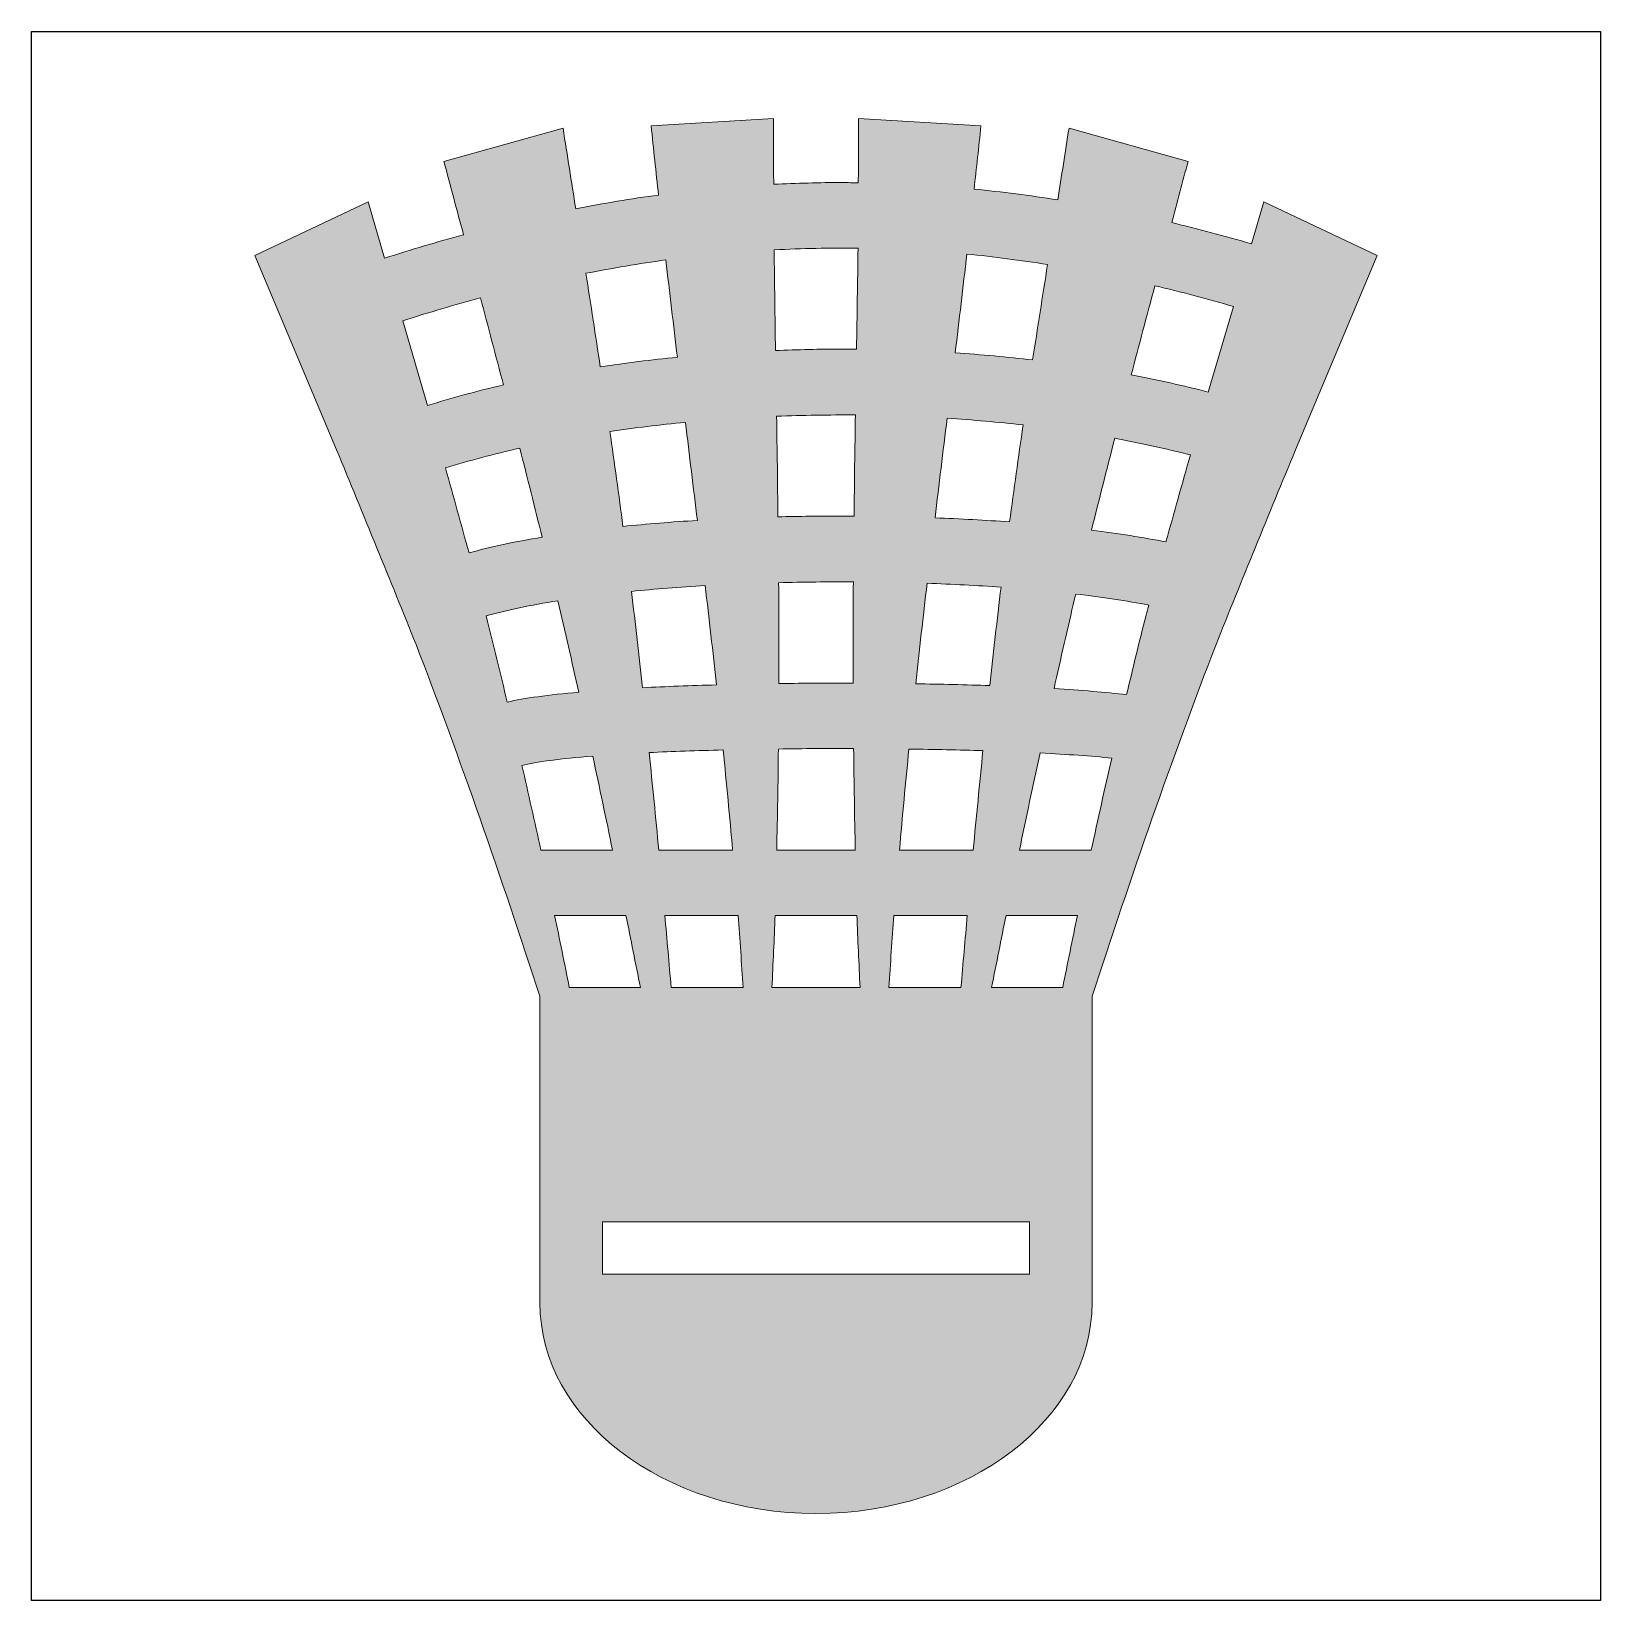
# Model space of a CAD drawing. Header units: inches. Extents: x 0 to 114, y 0 to 114.
import ezdxf

# ---------------------------------------------------------------- set-up
doc = ezdxf.new("R2010")
doc.units = ezdxf.units.IN
doc.header["$MEASUREMENT"] = 0
doc.layers.add('Image Background', color=7, linetype='Continuous')
doc.layers.add('Layer 1', color=7, linetype='Continuous')
picture_1 = doc.add_image_def('image1.png', size_in_pixel=(1350, 1350))

msp = doc.modelspace()

# ---------------------------------------------------------------- hatches: boundary and pattern name
at = {"layer": 'Layer 1', "true_color": 0x57b6dd}
h = msp.add_hatch(color=143, dxfattribs=at)
h.dxf.hatch_style = 2
edge = h.paths.add_edge_path()
edge.add_spline(control_points=[(22.23, 83.83), (24.17, 79.11), (26.14, 74.34), (28.02, 69.63), (31.26, 61.28), (34.21, 52.67), (37.04, 44.03), (37.04, 41.74), (37.04, 39.71), (37.04, 37.85), (37.04, 26.69), (37.04, 23.07), (37.04, 23.19), (37.04, 22.69), (37.04, 22.21), (37.04, 21.68), (37.04, 13.21), (46.04, 6.35), (57.15, 6.35), (68.26, 6.35), (77.26, 13.21), (77.26, 21.68), (77.26, 22.18), (77.26, 22.65), (77.26, 23.12), (77.26, 34.23), (77.26, 37.87), (77.26, 37.79), (77.26, 39.66), (77.26, 41.72), (77.26, 44.03), (80.09, 52.67), (83.05, 61.28), (86.29, 69.63), (88.16, 74.34), (90.13, 79.11), (92.08, 83.83), (92.08, 83.83), (98.03, 97.98), (98.03, 97.98), (98.03, 97.98), (89.78, 101.89), (89.78, 101.89), (89.78, 101.89), (88.88, 98.82), (88.88, 98.82), (86.93, 99.4), (84.99, 99.9), (83.06, 100.37), (83.46, 101.85), (83.85, 103.34), (84.25, 104.83), (84.25, 104.83), (75.58, 107.24), (75.58, 107.24), (75.31, 105.5), (75.03, 103.76), (74.76, 102.03), (72.72, 102.35), (70.69, 102.61), (68.67, 102.81), (68.83, 104.34), (69.01, 105.87), (69.16, 107.42), (69.16, 107.42), (60.25, 107.95), (60.25, 107.95), (60.26, 106.4), (60.24, 104.83), (60.23, 103.27), (59.85, 103.27), (59.46, 103.29), (59.07, 103.29), (57.4, 103.29), (55.74, 103.24), (54.07, 103.16), (54.06, 104.76), (54.04, 106.36), (54.05, 107.95), (54.05, 107.95), (45.14, 107.42), (45.14, 107.42), (45.31, 105.73), (45.5, 104.06), (45.68, 102.38), (43.68, 102.11), (41.67, 101.77), (39.65, 101.38), (39.34, 103.33), (39.03, 105.29), (38.73, 107.24), (38.73, 107.24), (30.05, 104.83), (30.05, 104.83), (30.53, 103.04), (31, 101.26), (31.48, 99.48), (29.57, 98.97), (27.65, 98.4), (25.72, 97.78), (25.72, 97.78), (24.52, 101.89), (24.52, 101.89), (24.52, 101.89), (16.27, 97.98), (16.27, 97.98), (16.27, 97.98), (22.23, 83.83), (22.23, 83.83)], knot_values=[0, 0, 0, 0, 1, 1, 1, 2, 2, 2, 3, 3, 3, 4, 4, 4, 5, 5, 5, 6, 6, 6, 7, 7, 7, 8, 8, 8, 9, 9, 9, 10, 10, 10, 11, 11, 11, 12, 12, 12, 13, 13, 13, 14, 14, 14, 15, 15, 15, 16, 16, 16, 17, 17, 17, 18, 18, 18, 19, 19, 19, 20, 20, 20, 21, 21, 21, 22, 22, 22, 23, 23, 23, 24, 24, 24, 25, 25, 25, 26, 26, 26, 27, 27, 27, 28, 28, 28, 29, 29, 29, 30, 30, 30, 31, 31, 31, 32, 32, 32, 33, 33, 33, 34, 34, 34, 35, 35, 35, 36, 36, 36, 36], degree=3, periodic=1)
edge = h.paths.add_edge_path()
edge.add_spline(control_points=[(35.73, 60.83), (36.78, 61.1), (38.57, 61.33), (40.89, 61.51), (41.38, 59.23), (41.86, 56.95), (42.33, 54.66), (42.33, 54.66), (37.11, 54.66), (37.11, 54.66), (36.66, 56.72), (36.2, 58.78), (35.73, 60.83)], knot_values=[0, 0, 0, 0, 1, 1, 1, 2, 2, 2, 3, 3, 3, 4, 4, 4, 4], degree=3, periodic=1)
edge = h.paths.add_edge_path()
edge.add_spline(control_points=[(38.11, 49.91), (38.11, 49.91), (43.31, 49.91), (43.31, 49.91), (43.66, 48.16), (44.01, 46.41), (44.36, 44.66), (44.36, 44.66), (39.18, 44.66), (39.18, 44.66), (38.83, 46.41), (38.48, 48.16), (38.11, 49.91)], knot_values=[0, 0, 0, 0, 1, 1, 1, 2, 2, 2, 3, 3, 3, 4, 4, 4, 4], degree=3, periodic=1)
h.paths.add_polyline_path([(72.69, 23.77), (41.61, 23.77), (41.61, 27.58), (72.69, 27.58)])
edge = h.paths.add_edge_path()
edge.add_spline(control_points=[(75.12, 44.66), (75.12, 44.66), (69.94, 44.66), (69.94, 44.66), (70.29, 46.41), (70.64, 48.16), (70.99, 49.91), (70.99, 49.91), (76.19, 49.91), (76.19, 49.91), (75.83, 48.16), (75.47, 46.41), (75.12, 44.66)], knot_values=[0, 0, 0, 0, 1, 1, 1, 2, 2, 2, 3, 3, 3, 4, 4, 4, 4], degree=3, periodic=1)
edge = h.paths.add_edge_path()
edge.add_spline(control_points=[(77.2, 54.66), (77.2, 54.66), (71.97, 54.66), (71.97, 54.66), (72.46, 57.03), (72.96, 59.39), (73.47, 61.74), (75.45, 61.64), (77.21, 61.51), (78.69, 61.37), (78.18, 59.13), (77.68, 56.9), (77.2, 54.66)], knot_values=[0, 0, 0, 0, 1, 1, 1, 2, 2, 2, 3, 3, 3, 4, 4, 4, 4], degree=3, periodic=1)
edge = h.paths.add_edge_path()
edge.add_spline(control_points=[(81.83, 95.77), (83.73, 95.32), (85.63, 94.83), (87.55, 94.26), (87.55, 94.26), (85.72, 88.03), (85.72, 88.03), (83.91, 88.5), (82.04, 88.91), (80.11, 89.28), (80.68, 91.44), (81.25, 93.61), (81.83, 95.77)], knot_values=[0, 0, 0, 0, 1, 1, 1, 2, 2, 2, 3, 3, 3, 4, 4, 4, 4], degree=3, periodic=1)
edge = h.paths.add_edge_path()
edge.add_spline(control_points=[(78.91, 84.66), (80.81, 84.31), (82.65, 83.91), (84.42, 83.45), (83.82, 81.35), (83.23, 79.23), (82.64, 77.11), (80.99, 77.44), (79.17, 77.73), (77.22, 77.98), (77.78, 80.2), (78.34, 82.43), (78.91, 84.66)], knot_values=[0, 0, 0, 0, 1, 1, 1, 2, 2, 2, 3, 3, 3, 4, 4, 4, 4], degree=3, periodic=1)
edge = h.paths.add_edge_path()
edge.add_spline(control_points=[(75.99, 72.97), (76.02, 73.08), (76.05, 73.2), (76.08, 73.32), (78, 73.09), (79.79, 72.82), (81.39, 72.51), (81.33, 72.27), (81.26, 72.03), (81.19, 71.78), (80.7, 69.85), (80.24, 67.92), (79.77, 65.99), (78.25, 66.16), (76.48, 66.31), (74.49, 66.43), (74.98, 68.61), (75.47, 70.8), (75.99, 72.97)], knot_values=[0, 0, 0, 0, 1, 1, 1, 2, 2, 2, 3, 3, 3, 4, 4, 4, 5, 5, 5, 6, 6, 6, 6], degree=3, periodic=1)
edge = h.paths.add_edge_path()
edge.add_spline(control_points=[(68.14, 98.08), (70.1, 97.89), (72.05, 97.63), (74.02, 97.32), (73.65, 95.01), (73.29, 92.69), (72.93, 90.37), (71.08, 90.58), (69.19, 90.76), (67.29, 90.88), (67.58, 93.27), (67.86, 95.67), (68.14, 98.08)], knot_values=[0, 0, 0, 0, 1, 1, 1, 2, 2, 2, 3, 3, 3, 4, 4, 4, 4], degree=3, periodic=1)
edge = h.paths.add_edge_path()
edge.add_spline(control_points=[(66.7, 86.12), (68.57, 86), (70.42, 85.84), (72.24, 85.63), (71.89, 83.28), (71.57, 80.93), (71.25, 78.57), (69.49, 78.7), (67.67, 78.79), (65.82, 78.87), (66.11, 81.28), (66.4, 83.7), (66.7, 86.12)], knot_values=[0, 0, 0, 0, 1, 1, 1, 2, 2, 2, 3, 3, 3, 4, 4, 4, 4], degree=3, periodic=1)
edge = h.paths.add_edge_path()
edge.add_spline(control_points=[(65.24, 74.1), (67.08, 74.03), (68.89, 73.94), (70.63, 73.82), (70.34, 71.43), (70.07, 69.04), (69.81, 66.65), (68.07, 66.71), (66.26, 66.75), (64.41, 66.78), (64.68, 69.22), (64.96, 71.66), (65.24, 74.1)], knot_values=[0, 0, 0, 0, 1, 1, 1, 2, 2, 2, 3, 3, 3, 4, 4, 4, 4], degree=3, periodic=1)
edge = h.paths.add_edge_path()
edge.add_spline(control_points=[(63.92, 62.03), (65.78, 62), (67.59, 61.96), (69.31, 61.91), (69.07, 59.49), (68.83, 57.08), (68.6, 54.66), (68.6, 54.66), (63.23, 54.66), (63.23, 54.66), (63.44, 57.12), (63.67, 59.58), (63.92, 62.03)], knot_values=[0, 0, 0, 0, 1, 1, 1, 2, 2, 2, 3, 3, 3, 4, 4, 4, 4], degree=3, periodic=1)
edge = h.paths.add_edge_path()
edge.add_spline(control_points=[(62.81, 49.91), (62.81, 49.91), (68.17, 49.91), (68.17, 49.91), (68.01, 48.16), (67.86, 46.41), (67.71, 44.66), (67.71, 44.66), (62.46, 44.66), (62.46, 44.66), (62.58, 46.41), (62.68, 48.16), (62.81, 49.91)], knot_values=[0, 0, 0, 0, 1, 1, 1, 2, 2, 2, 3, 3, 3, 4, 4, 4, 4], degree=3, periodic=1)
edge = h.paths.add_edge_path()
edge.add_spline(control_points=[(60.21, 98.51), (60.18, 96.06), (60.14, 93.61), (60.1, 91.15), (59.75, 91.15), (59.39, 91.16), (59.04, 91.16), (57.42, 91.16), (55.81, 91.12), (54.2, 91.05), (54.16, 93.51), (54.13, 95.95), (54.1, 98.39), (56.14, 98.49), (58.17, 98.53), (60.21, 98.51)], knot_values=[0, 0, 0, 0, 1, 1, 1, 2, 2, 2, 3, 3, 3, 4, 4, 4, 5, 5, 5, 5], degree=3, periodic=1)
edge = h.paths.add_edge_path()
edge.add_spline(control_points=[(59.89, 62.06), (59.92, 59.59), (59.96, 57.13), (60.01, 54.66), (60.01, 54.66), (54.29, 54.66), (54.29, 54.66), (54.34, 57.12), (54.39, 59.58), (54.41, 62.03), (56.22, 62.06), (58.06, 62.07), (59.89, 62.06)], knot_values=[0, 0, 0, 0, 1, 1, 1, 2, 2, 2, 3, 3, 3, 4, 4, 4, 4], degree=3, periodic=1)
edge = h.paths.add_edge_path()
edge.add_spline(control_points=[(54.43, 74.14), (56.23, 74.19), (58.05, 74.21), (59.87, 74.2), (59.86, 71.74), (59.85, 69.29), (59.85, 66.83), (59.56, 66.83), (59.26, 66.83), (58.96, 66.83), (57.45, 66.83), (55.94, 66.82), (54.45, 66.8), (54.45, 69.25), (54.44, 71.7), (54.43, 74.14)], knot_values=[0, 0, 0, 0, 1, 1, 1, 2, 2, 2, 3, 3, 3, 4, 4, 4, 5, 5, 5, 5], degree=3, periodic=1)
edge = h.paths.add_edge_path()
edge.add_spline(control_points=[(59.92, 78.99), (59.61, 78.99), (59.31, 79), (59.01, 79), (57.46, 79), (55.91, 78.98), (54.38, 78.94), (54.35, 81.38), (54.32, 83.83), (54.28, 86.27), (56.19, 86.34), (58.1, 86.37), (60.02, 86.36), (59.98, 83.9), (59.95, 81.45), (59.92, 78.99)], knot_values=[0, 0, 0, 0, 1, 1, 1, 2, 2, 2, 3, 3, 3, 4, 4, 4, 5, 5, 5, 5], degree=3, periodic=1)
edge = h.paths.add_edge_path()
edge.add_spline(control_points=[(54.17, 49.91), (54.17, 49.91), (60.13, 49.91), (60.13, 49.91), (60.19, 48.16), (60.28, 46.41), (60.36, 44.66), (60.36, 44.66), (53.94, 44.66), (53.94, 44.66), (54.02, 46.41), (54.11, 48.16), (54.17, 49.91)], knot_values=[0, 0, 0, 0, 1, 1, 1, 2, 2, 2, 3, 3, 3, 4, 4, 4, 4], degree=3, periodic=1)
edge = h.paths.add_edge_path()
edge.add_spline(control_points=[(51.84, 44.66), (51.84, 44.66), (46.6, 44.66), (46.6, 44.66), (46.45, 46.41), (46.29, 48.16), (46.14, 49.91), (46.14, 49.91), (51.49, 49.91), (51.49, 49.91), (51.62, 48.16), (51.72, 46.41), (51.84, 44.66)], knot_values=[0, 0, 0, 0, 1, 1, 1, 2, 2, 2, 3, 3, 3, 4, 4, 4, 4], degree=3, periodic=1)
edge = h.paths.add_edge_path()
edge.add_spline(control_points=[(51.08, 54.66), (51.08, 54.66), (45.7, 54.66), (45.7, 54.66), (45.48, 57.03), (45.24, 59.4), (45, 61.77), (46.68, 61.85), (48.49, 61.91), (50.39, 61.96), (50.63, 59.53), (50.86, 57.1), (51.08, 54.66)], knot_values=[0, 0, 0, 0, 1, 1, 1, 2, 2, 2, 3, 3, 3, 4, 4, 4, 4], degree=3, periodic=1)
edge = h.paths.add_edge_path()
edge.add_spline(control_points=[(49.9, 66.7), (48.02, 66.65), (46.21, 66.58), (44.52, 66.49), (44.26, 68.83), (43.99, 71.17), (43.71, 73.51), (45.42, 73.68), (47.22, 73.82), (49.08, 73.93), (49.36, 71.52), (49.64, 69.11), (49.9, 66.7)], knot_values=[0, 0, 0, 0, 1, 1, 1, 2, 2, 2, 3, 3, 3, 4, 4, 4, 4], degree=3, periodic=1)
edge = h.paths.add_edge_path()
edge.add_spline(control_points=[(48.51, 78.68), (46.64, 78.57), (44.83, 78.42), (43.09, 78.24), (42.79, 80.55), (42.47, 82.86), (42.14, 85.16), (43.94, 85.42), (45.77, 85.65), (47.64, 85.82), (47.93, 83.44), (48.22, 81.06), (48.51, 78.68)], knot_values=[0, 0, 0, 0, 1, 1, 1, 2, 2, 2, 3, 3, 3, 4, 4, 4, 4], degree=3, periodic=1)
edge = h.paths.add_edge_path()
edge.add_spline(control_points=[(46.21, 97.65), (46.49, 95.28), (46.77, 92.92), (47.05, 90.57), (45.15, 90.38), (43.28, 90.14), (41.44, 89.87), (41.1, 92.14), (40.74, 94.41), (40.39, 96.68), (42.34, 97.05), (44.28, 97.39), (46.21, 97.65)], knot_values=[0, 0, 0, 0, 1, 1, 1, 2, 2, 2, 3, 3, 3, 4, 4, 4, 4], degree=3, periodic=1)
edge = h.paths.add_edge_path()
edge.add_spline(control_points=[(39.87, 66.17), (37.67, 65.97), (35.87, 65.73), (34.66, 65.45), (34.16, 67.54), (33.65, 69.63), (33.12, 71.72), (34.6, 72.14), (36.37, 72.51), (38.34, 72.83), (38.87, 70.62), (39.37, 68.39), (39.87, 66.17)], knot_values=[0, 0, 0, 0, 1, 1, 1, 2, 2, 2, 3, 3, 3, 4, 4, 4, 4], degree=3, periodic=1)
edge = h.paths.add_edge_path()
edge.add_spline(control_points=[(37.2, 77.46), (35.22, 77.13), (33.42, 76.75), (31.88, 76.31), (31.31, 78.37), (30.74, 80.45), (30.16, 82.5), (31.88, 83.03), (33.69, 83.52), (35.57, 83.94), (36.13, 81.78), (36.67, 79.62), (37.2, 77.46)], knot_values=[0, 0, 0, 0, 1, 1, 1, 2, 2, 2, 3, 3, 3, 4, 4, 4, 4], degree=3, periodic=1)
edge = h.paths.add_edge_path()
edge.add_spline(control_points=[(32.71, 94.89), (33.27, 92.78), (33.83, 90.66), (34.39, 88.55), (32.47, 88.11), (30.64, 87.6), (28.86, 87.05), (28.86, 87.05), (27.06, 93.22), (27.06, 93.22), (28.95, 93.83), (30.83, 94.39), (32.71, 94.89)], knot_values=[0, 0, 0, 0, 1, 1, 1, 2, 2, 2, 3, 3, 3, 4, 4, 4, 4], degree=3, periodic=1)

# ---------------------------------------------------------------- linework, layer by layer
at = {"layer": 'Layer 1', "lineweight": 0}
msp.add_lwpolyline([(72.69, 23.77), (41.61, 23.77), (41.61, 27.58), (72.69, 27.58), (72.69, 23.77)], dxfattribs=at)
for points, knots in [([(22.23, 83.83), (24.17, 79.11), (26.14, 74.34), (28.02, 69.63), (31.26, 61.28), (34.21, 52.67), (37.04, 44.03), (37.04, 41.74), (37.04, 39.71), (37.04, 37.85), (37.04, 26.69), (37.04, 23.07), (37.04, 23.19), (37.04, 22.69), (37.04, 22.21), (37.04, 21.68), (37.04, 13.21), (46.04, 6.35), (57.15, 6.35), (68.26, 6.35), (77.26, 13.21), (77.26, 21.68), (77.26, 22.18), (77.26, 22.65), (77.26, 23.12), (77.26, 34.23), (77.26, 37.87), (77.26, 37.79), (77.26, 39.66), (77.26, 41.72), (77.26, 44.03), (80.09, 52.67), (83.05, 61.28), (86.29, 69.63), (88.16, 74.34), (90.13, 79.11), (92.08, 83.83), (92.08, 83.83), (98.03, 97.98), (98.03, 97.98), (98.03, 97.98), (89.78, 101.89), (89.78, 101.89), (89.78, 101.89), (88.88, 98.82), (88.88, 98.82), (86.93, 99.4), (84.99, 99.9), (83.06, 100.37), (83.46, 101.85), (83.85, 103.34), (84.25, 104.83), (84.25, 104.83), (75.58, 107.24), (75.58, 107.24), (75.31, 105.5), (75.03, 103.76), (74.76, 102.03), (72.72, 102.35), (70.69, 102.61), (68.67, 102.81), (68.83, 104.34), (69.01, 105.87), (69.16, 107.42), (69.16, 107.42), (60.25, 107.95), (60.25, 107.95), (60.26, 106.4), (60.24, 104.83), (60.23, 103.27), (59.85, 103.27), (59.46, 103.29), (59.07, 103.29), (57.4, 103.29), (55.74, 103.24), (54.07, 103.16), (54.06, 104.76), (54.04, 106.36), (54.05, 107.95), (54.05, 107.95), (45.14, 107.42), (45.14, 107.42), (45.31, 105.73), (45.5, 104.06), (45.68, 102.38), (43.68, 102.11), (41.67, 101.77), (39.65, 101.38), (39.34, 103.33), (39.03, 105.29), (38.73, 107.24), (38.73, 107.24), (30.05, 104.83), (30.05, 104.83), (30.53, 103.04), (31, 101.26), (31.48, 99.48), (29.57, 98.97), (27.65, 98.4), (25.72, 97.78), (25.72, 97.78), (24.52, 101.89), (24.52, 101.89), (24.52, 101.89), (16.27, 97.98), (16.27, 97.98), (16.27, 97.98), (22.23, 83.83), (22.23, 83.83)], [0, 0, 0, 0, 1, 1, 1, 2, 2, 2, 3, 3, 3, 4, 4, 4, 5, 5, 5, 6, 6, 6, 7, 7, 7, 8, 8, 8, 9, 9, 9, 10, 10, 10, 11, 11, 11, 12, 12, 12, 13, 13, 13, 14, 14, 14, 15, 15, 15, 16, 16, 16, 17, 17, 17, 18, 18, 18, 19, 19, 19, 20, 20, 20, 21, 21, 21, 22, 22, 22, 23, 23, 23, 24, 24, 24, 25, 25, 25, 26, 26, 26, 27, 27, 27, 28, 28, 28, 29, 29, 29, 30, 30, 30, 31, 31, 31, 32, 32, 32, 33, 33, 33, 34, 34, 34, 35, 35, 35, 36, 36, 36, 36]), ([(60.21, 98.51), (60.18, 96.06), (60.14, 93.61), (60.1, 91.15), (59.75, 91.15), (59.39, 91.16), (59.04, 91.16), (57.42, 91.16), (55.81, 91.12), (54.2, 91.05), (54.16, 93.51), (54.13, 95.95), (54.1, 98.39), (56.14, 98.49), (58.17, 98.53), (60.21, 98.51)], [0, 0, 0, 0, 1, 1, 1, 2, 2, 2, 3, 3, 3, 4, 4, 4, 5, 5, 5, 5]), ([(46.21, 97.65), (46.49, 95.28), (46.77, 92.92), (47.05, 90.57), (45.15, 90.38), (43.28, 90.14), (41.44, 89.87), (41.1, 92.14), (40.74, 94.41), (40.39, 96.68), (42.34, 97.05), (44.28, 97.39), (46.21, 97.65)], [0, 0, 0, 0, 1, 1, 1, 2, 2, 2, 3, 3, 3, 4, 4, 4, 4]), ([(68.14, 98.08), (70.1, 97.89), (72.05, 97.63), (74.02, 97.32), (73.65, 95.01), (73.29, 92.69), (72.93, 90.37), (71.08, 90.58), (69.19, 90.76), (67.29, 90.88), (67.58, 93.27), (67.86, 95.67), (68.14, 98.08)], [0, 0, 0, 0, 1, 1, 1, 2, 2, 2, 3, 3, 3, 4, 4, 4, 4]), ([(32.71, 94.89), (33.27, 92.78), (33.83, 90.66), (34.39, 88.55), (32.47, 88.11), (30.64, 87.6), (28.86, 87.05), (28.86, 87.05), (27.06, 93.22), (27.06, 93.22), (28.95, 93.83), (30.83, 94.39), (32.71, 94.89)], [0, 0, 0, 0, 1, 1, 1, 2, 2, 2, 3, 3, 3, 4, 4, 4, 4]), ([(81.83, 95.77), (83.73, 95.32), (85.63, 94.83), (87.55, 94.26), (87.55, 94.26), (85.72, 88.03), (85.72, 88.03), (83.91, 88.5), (82.04, 88.91), (80.11, 89.28), (80.68, 91.44), (81.25, 93.61), (81.83, 95.77)], [0, 0, 0, 0, 1, 1, 1, 2, 2, 2, 3, 3, 3, 4, 4, 4, 4]), ([(48.51, 78.68), (46.64, 78.57), (44.83, 78.42), (43.09, 78.24), (42.79, 80.55), (42.47, 82.86), (42.14, 85.16), (43.94, 85.42), (45.77, 85.65), (47.64, 85.82), (47.93, 83.44), (48.22, 81.06), (48.51, 78.68)], [0, 0, 0, 0, 1, 1, 1, 2, 2, 2, 3, 3, 3, 4, 4, 4, 4]), ([(59.92, 78.99), (59.61, 78.99), (59.31, 79), (59.01, 79), (57.46, 79), (55.91, 78.98), (54.38, 78.94), (54.35, 81.38), (54.32, 83.83), (54.28, 86.27), (56.19, 86.34), (58.1, 86.37), (60.02, 86.36), (59.98, 83.9), (59.95, 81.45), (59.92, 78.99)], [0, 0, 0, 0, 1, 1, 1, 2, 2, 2, 3, 3, 3, 4, 4, 4, 5, 5, 5, 5]), ([(66.7, 86.12), (68.57, 86), (70.42, 85.84), (72.24, 85.63), (71.89, 83.28), (71.57, 80.93), (71.25, 78.57), (69.49, 78.7), (67.67, 78.79), (65.82, 78.87), (66.11, 81.28), (66.4, 83.7), (66.7, 86.12)], [0, 0, 0, 0, 1, 1, 1, 2, 2, 2, 3, 3, 3, 4, 4, 4, 4]), ([(78.91, 84.66), (80.81, 84.31), (82.65, 83.91), (84.42, 83.45), (83.82, 81.35), (83.23, 79.23), (82.64, 77.11), (80.99, 77.44), (79.17, 77.73), (77.22, 77.98), (77.78, 80.2), (78.34, 82.43), (78.91, 84.66)], [0, 0, 0, 0, 1, 1, 1, 2, 2, 2, 3, 3, 3, 4, 4, 4, 4]), ([(37.2, 77.46), (35.22, 77.13), (33.42, 76.75), (31.88, 76.31), (31.31, 78.37), (30.74, 80.45), (30.16, 82.5), (31.88, 83.03), (33.69, 83.52), (35.57, 83.94), (36.13, 81.78), (36.67, 79.62), (37.2, 77.46)], [0, 0, 0, 0, 1, 1, 1, 2, 2, 2, 3, 3, 3, 4, 4, 4, 4]), ([(49.9, 66.7), (48.02, 66.65), (46.21, 66.58), (44.52, 66.49), (44.26, 68.83), (43.99, 71.17), (43.71, 73.51), (45.42, 73.68), (47.22, 73.82), (49.08, 73.93), (49.36, 71.52), (49.64, 69.11), (49.9, 66.7)], [0, 0, 0, 0, 1, 1, 1, 2, 2, 2, 3, 3, 3, 4, 4, 4, 4]), ([(54.43, 74.14), (56.23, 74.19), (58.05, 74.21), (59.87, 74.2), (59.86, 71.74), (59.85, 69.29), (59.85, 66.83), (59.56, 66.83), (59.26, 66.83), (58.96, 66.83), (57.45, 66.83), (55.94, 66.82), (54.45, 66.8), (54.45, 69.25), (54.44, 71.7), (54.43, 74.14)], [0, 0, 0, 0, 1, 1, 1, 2, 2, 2, 3, 3, 3, 4, 4, 4, 5, 5, 5, 5]), ([(65.24, 74.1), (67.08, 74.03), (68.89, 73.94), (70.63, 73.82), (70.34, 71.43), (70.07, 69.04), (69.81, 66.65), (68.07, 66.71), (66.26, 66.75), (64.41, 66.78), (64.68, 69.22), (64.96, 71.66), (65.24, 74.1)], [0, 0, 0, 0, 1, 1, 1, 2, 2, 2, 3, 3, 3, 4, 4, 4, 4]), ([(75.99, 72.97), (76.02, 73.08), (76.05, 73.2), (76.08, 73.32), (78, 73.09), (79.79, 72.82), (81.39, 72.51), (81.33, 72.27), (81.26, 72.03), (81.19, 71.78), (80.7, 69.85), (80.24, 67.92), (79.77, 65.99), (78.25, 66.16), (76.48, 66.31), (74.49, 66.43), (74.98, 68.61), (75.47, 70.8), (75.99, 72.97)], [0, 0, 0, 0, 1, 1, 1, 2, 2, 2, 3, 3, 3, 4, 4, 4, 5, 5, 5, 6, 6, 6, 6]), ([(39.87, 66.17), (37.67, 65.97), (35.87, 65.73), (34.66, 65.45), (34.16, 67.54), (33.65, 69.63), (33.12, 71.72), (34.6, 72.14), (36.37, 72.51), (38.34, 72.83), (38.87, 70.62), (39.37, 68.39), (39.87, 66.17)], [0, 0, 0, 0, 1, 1, 1, 2, 2, 2, 3, 3, 3, 4, 4, 4, 4]), ([(51.08, 54.66), (51.08, 54.66), (45.7, 54.66), (45.7, 54.66), (45.48, 57.03), (45.24, 59.4), (45, 61.77), (46.68, 61.85), (48.49, 61.91), (50.39, 61.96), (50.63, 59.53), (50.86, 57.1), (51.08, 54.66)], [0, 0, 0, 0, 1, 1, 1, 2, 2, 2, 3, 3, 3, 4, 4, 4, 4]), ([(59.89, 62.06), (59.92, 59.59), (59.96, 57.13), (60.01, 54.66), (60.01, 54.66), (54.29, 54.66), (54.29, 54.66), (54.34, 57.12), (54.39, 59.58), (54.41, 62.03), (56.22, 62.06), (58.06, 62.07), (59.89, 62.06)], [0, 0, 0, 0, 1, 1, 1, 2, 2, 2, 3, 3, 3, 4, 4, 4, 4]), ([(63.92, 62.03), (65.78, 62), (67.59, 61.96), (69.31, 61.91), (69.07, 59.49), (68.83, 57.08), (68.6, 54.66), (68.6, 54.66), (63.23, 54.66), (63.23, 54.66), (63.44, 57.12), (63.67, 59.58), (63.92, 62.03)], [0, 0, 0, 0, 1, 1, 1, 2, 2, 2, 3, 3, 3, 4, 4, 4, 4]), ([(77.2, 54.66), (77.2, 54.66), (71.97, 54.66), (71.97, 54.66), (72.46, 57.03), (72.96, 59.39), (73.47, 61.74), (75.45, 61.64), (77.21, 61.51), (78.69, 61.37), (78.18, 59.13), (77.68, 56.9), (77.2, 54.66)], [0, 0, 0, 0, 1, 1, 1, 2, 2, 2, 3, 3, 3, 4, 4, 4, 4]), ([(35.73, 60.83), (36.78, 61.1), (38.57, 61.33), (40.89, 61.51), (41.38, 59.23), (41.86, 56.95), (42.33, 54.66), (42.33, 54.66), (37.11, 54.66), (37.11, 54.66), (36.66, 56.72), (36.2, 58.78), (35.73, 60.83)], [0, 0, 0, 0, 1, 1, 1, 2, 2, 2, 3, 3, 3, 4, 4, 4, 4]), ([(38.11, 49.91), (38.11, 49.91), (43.31, 49.91), (43.31, 49.91), (43.66, 48.16), (44.01, 46.41), (44.36, 44.66), (44.36, 44.66), (39.18, 44.66), (39.18, 44.66), (38.83, 46.41), (38.48, 48.16), (38.11, 49.91)], [0, 0, 0, 0, 1, 1, 1, 2, 2, 2, 3, 3, 3, 4, 4, 4, 4]), ([(51.84, 44.66), (51.84, 44.66), (46.6, 44.66), (46.6, 44.66), (46.45, 46.41), (46.29, 48.16), (46.14, 49.91), (46.14, 49.91), (51.49, 49.91), (51.49, 49.91), (51.62, 48.16), (51.72, 46.41), (51.84, 44.66)], [0, 0, 0, 0, 1, 1, 1, 2, 2, 2, 3, 3, 3, 4, 4, 4, 4]), ([(54.17, 49.91), (54.17, 49.91), (60.13, 49.91), (60.13, 49.91), (60.19, 48.16), (60.28, 46.41), (60.36, 44.66), (60.36, 44.66), (53.94, 44.66), (53.94, 44.66), (54.02, 46.41), (54.11, 48.16), (54.17, 49.91)], [0, 0, 0, 0, 1, 1, 1, 2, 2, 2, 3, 3, 3, 4, 4, 4, 4]), ([(62.81, 49.91), (62.81, 49.91), (68.17, 49.91), (68.17, 49.91), (68.01, 48.16), (67.86, 46.41), (67.71, 44.66), (67.71, 44.66), (62.46, 44.66), (62.46, 44.66), (62.58, 46.41), (62.68, 48.16), (62.81, 49.91)], [0, 0, 0, 0, 1, 1, 1, 2, 2, 2, 3, 3, 3, 4, 4, 4, 4]), ([(75.12, 44.66), (75.12, 44.66), (69.94, 44.66), (69.94, 44.66), (70.29, 46.41), (70.64, 48.16), (70.99, 49.91), (70.99, 49.91), (76.19, 49.91), (76.19, 49.91), (75.83, 48.16), (75.47, 46.41), (75.12, 44.66)], [0, 0, 0, 0, 1, 1, 1, 2, 2, 2, 3, 3, 3, 4, 4, 4, 4])]:
    msp.add_open_spline(points, degree=3, knots=knots, dxfattribs=at)

# ---------------------------------------------------------------- pictures from other files: only their frames are drawn
at = {"layer": 'Image Background'}
image = msp.add_image(picture_1, insert=(0, 0), size_in_units=(114.3, 114.3), dxfattribs=at)

doc.saveas('drawing.dxf')
